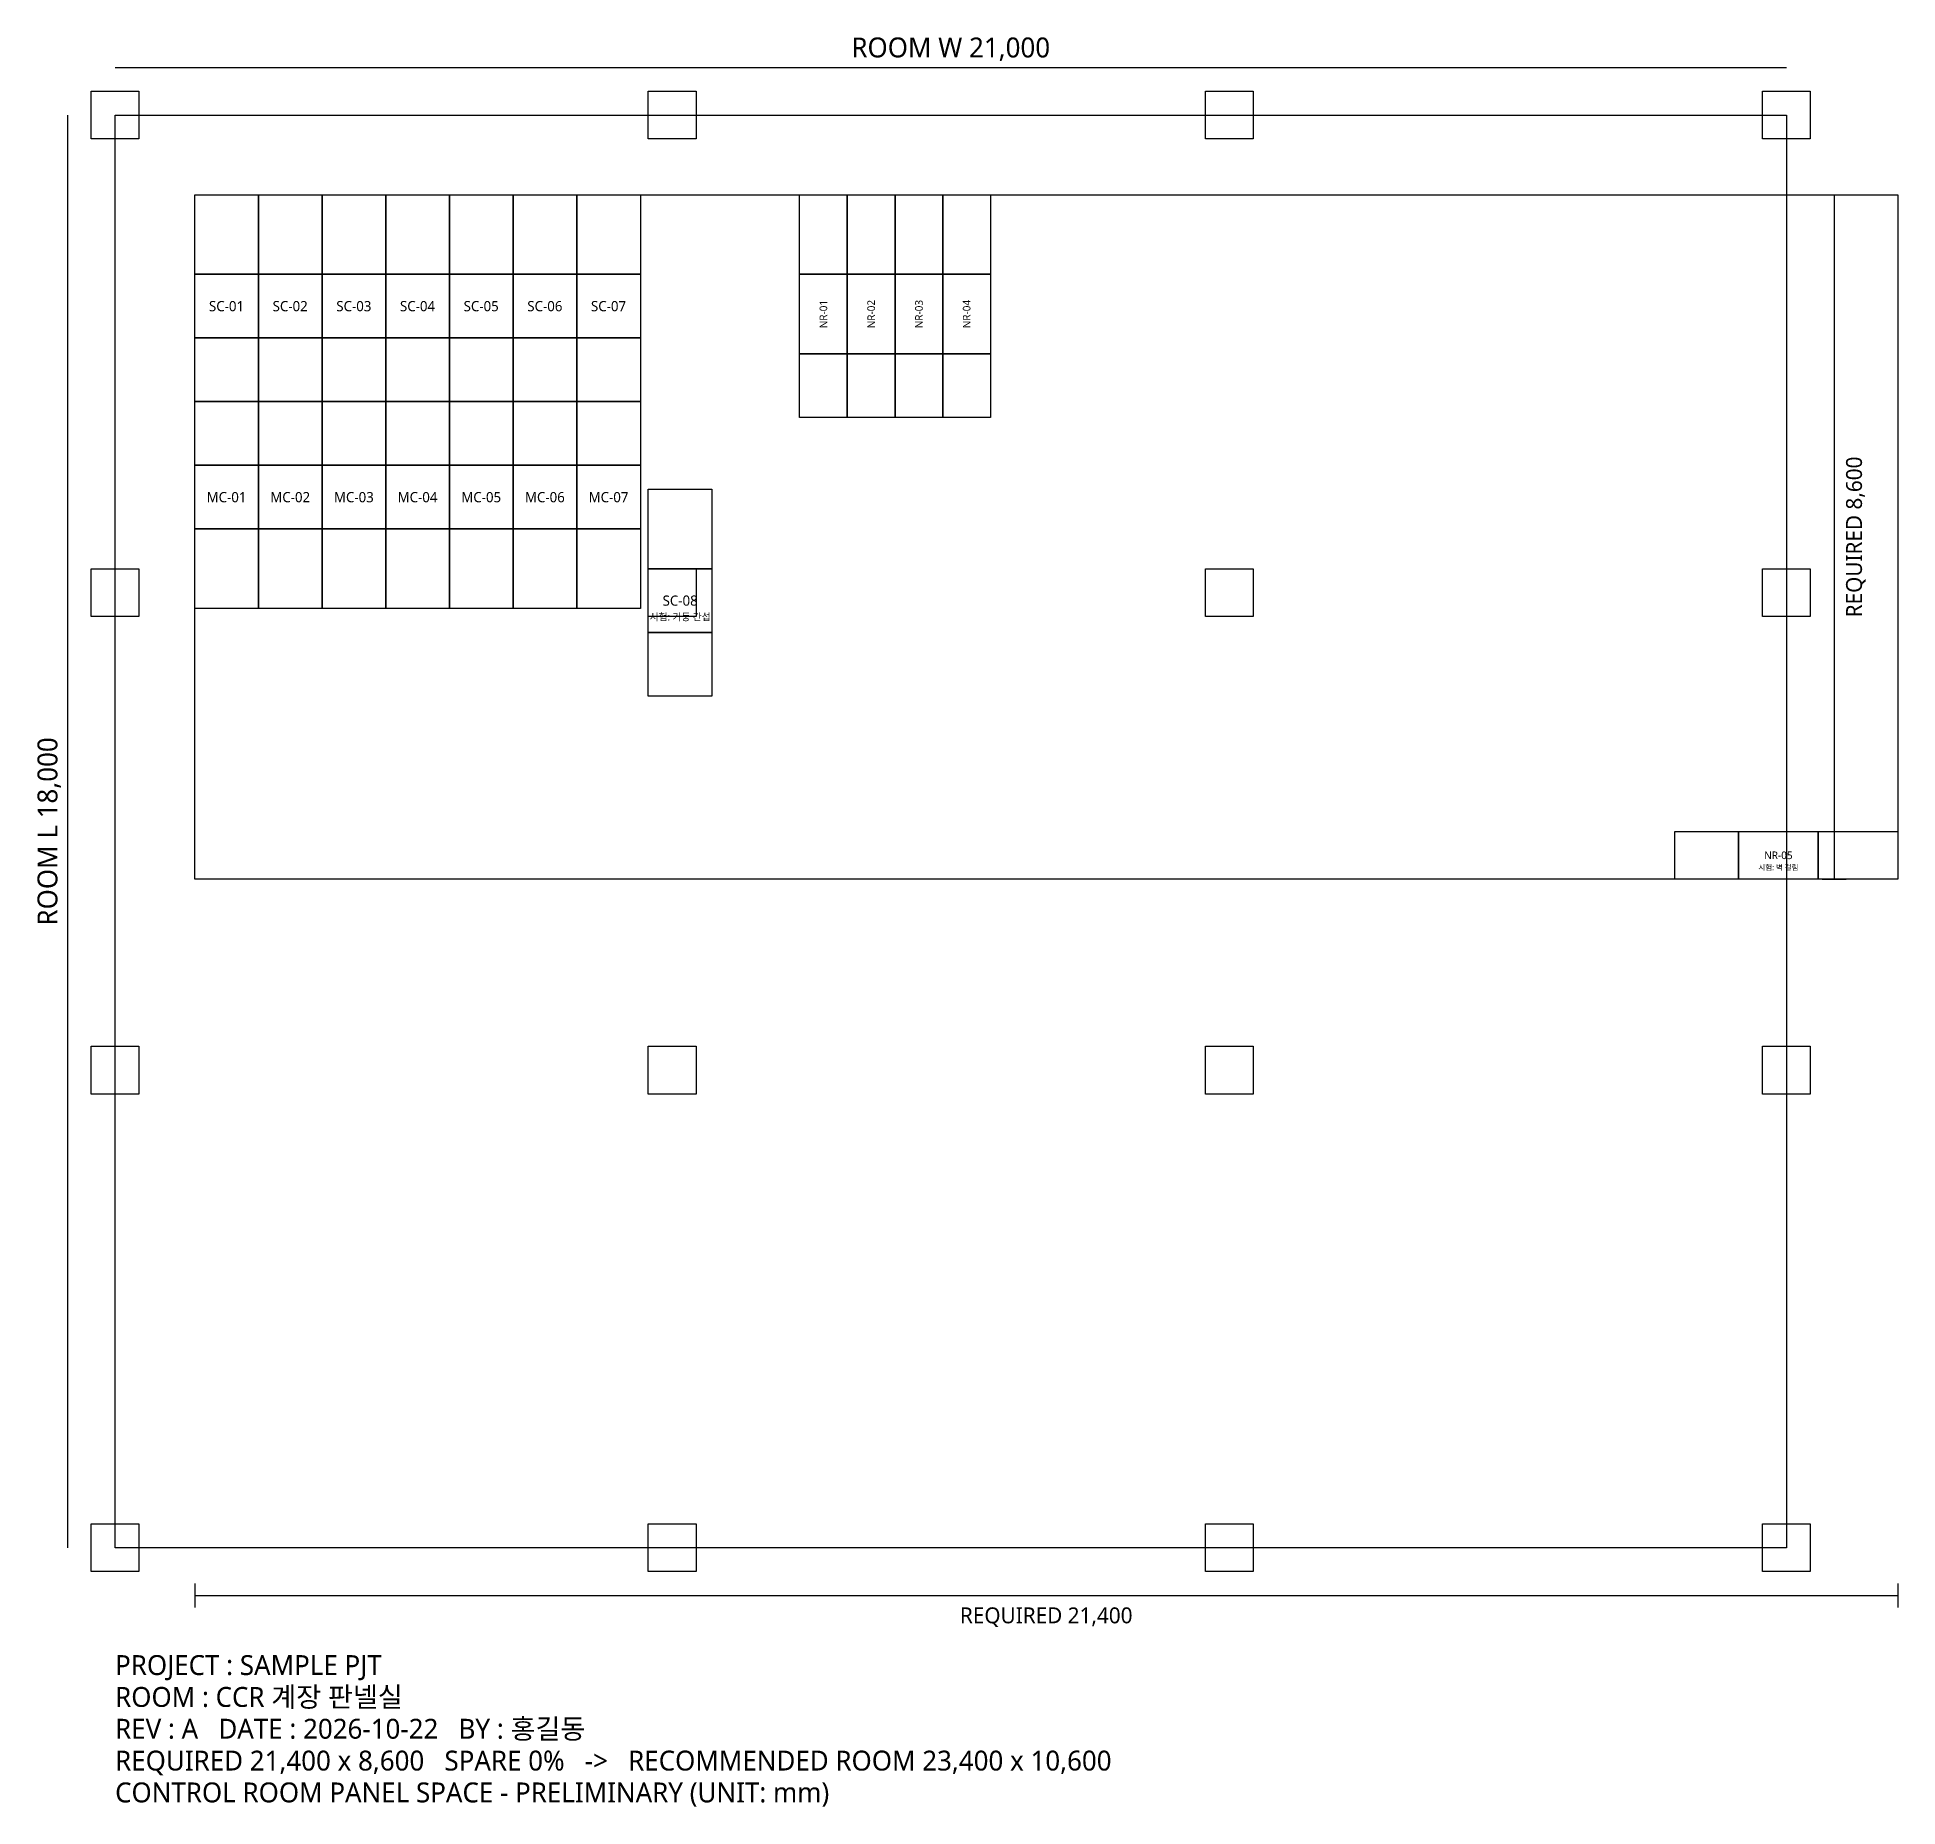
# Model space of a CAD drawing. Header units: millimetres. Extents: x -979 to 22400, y -3255 to 18979.
import ezdxf
from ezdxf.enums import TextEntityAlignment as Align

# ---------------------------------------------------------------- set-up
doc = ezdxf.new("R2010")
doc.units = ezdxf.units.MM
for name, color, linetype in [('CR-CLEARANCE', 30, 'CONTINUOUS'), ('CR-COLUMN', 8, 'CONTINUOUS'), ('CR-DIM', 3, 'CONTINUOUS'), ('CR-ENVELOPE', 6, 'CONTINUOUS'), ('CR-PANEL', 4, 'CONTINUOUS'), ('CR-PANEL-FRONT', 1, 'CONTINUOUS'), ('CR-ROOM', 7, 'CONTINUOUS'), ('CR-TEXT', 2, 'CONTINUOUS')]:
    doc.layers.add(name, color=color, linetype=linetype)
doc.styles.add('CR-KOR', font='malgun.ttf')

msp = doc.modelspace()

# ---------------------------------------------------------------- linework, layer by layer
at = {"layer": 'CR-CLEARANCE'}
for p, q in [((1000, 17000), (1800, 17000)), ((1000, 16000), (1000, 17000)), ((1800, 17000), (1800, 16000)), ((1800, 17000), (2600, 17000)), ((1800, 16000), (1800, 17000)), ((2600, 17000), (2600, 16000)), ((2600, 17000), (3400, 17000)), ((2600, 16000), (2600, 17000)), ((3400, 17000), (3400, 16000)), ((3400, 17000), (4200, 17000)), ((3400, 16000), (3400, 17000)), ((4200, 17000), (4200, 16000)), ((4200, 17000), (5000, 17000)), ((4200, 16000), (4200, 17000)), ((5000, 17000), (5000, 16000)), ((5000, 17000), (5800, 17000)), ((5000, 16000), (5000, 17000)), ((5800, 17000), (5800, 16000)), ((5800, 17000), (6600, 17000)), ((5800, 16000), (5800, 17000)), ((6600, 17000), (6600, 16000)), ((8600, 17000), (9200, 17000)), ((8600, 16000), (8600, 17000)), ((9200, 17000), (9200, 16000)), ((9200, 17000), (9800, 17000)), ((9200, 16000), (9200, 17000)), ((9800, 17000), (9800, 16000)), ((9800, 17000), (10400, 17000)), ((9800, 16000), (9800, 17000)), ((10400, 17000), (10400, 16000)), ((10400, 17000), (11000, 17000)), ((10400, 16000), (10400, 17000)), ((11000, 17000), (11000, 16000)), ((1800, 16000), (1000, 16000)), ((2600, 16000), (1800, 16000)), ((3400, 16000), (2600, 16000)), ((4200, 16000), (3400, 16000)), ((5000, 16000), (4200, 16000)), ((5800, 16000), (5000, 16000)), ((6600, 16000), (5800, 16000)), ((9200, 16000), (8600, 16000)), ((9800, 16000), (9200, 16000)), ((10400, 16000), (9800, 16000)), ((11000, 16000), (10400, 16000)), ((1000, 15200), (1800, 15200)), ((1000, 14400), (1000, 15200)), ((1800, 15200), (1800, 14400)), ((1800, 15200), (2600, 15200)), ((1800, 14400), (1800, 15200)), ((2600, 15200), (2600, 14400)), ((2600, 15200), (3400, 15200)), ((2600, 14400), (2600, 15200)), ((3400, 15200), (3400, 14400)), ((3400, 15200), (4200, 15200)), ((3400, 14400), (3400, 15200)), ((4200, 15200), (4200, 14400)), ((4200, 15200), (5000, 15200)), ((4200, 14400), (4200, 15200)), ((5000, 15200), (5000, 14400)), ((5000, 15200), (5800, 15200)), ((5000, 14400), (5000, 15200)), ((5800, 15200), (5800, 14400)), ((5800, 15200), (6600, 15200)), ((5800, 14400), (5800, 15200)), ((6600, 15200), (6600, 14400)), ((8600, 15000), (9200, 15000)), ((8600, 14200), (8600, 15000)), ((9200, 15000), (9200, 14200)), ((9200, 15000), (9800, 15000)), ((9200, 14200), (9200, 15000)), ((9800, 15000), (9800, 14200)), ((9800, 15000), (10400, 15000)), ((9800, 14200), (9800, 15000)), ((10400, 15000), (10400, 14200)), ((10400, 15000), (11000, 15000)), ((10400, 14200), (10400, 15000)), ((11000, 15000), (11000, 14200)), ((1800, 14400), (1000, 14400)), ((1000, 14400), (1800, 14400)), ((1000, 13600), (1000, 14400)), ((2600, 14400), (1800, 14400)), ((1800, 14400), (1800, 13600)), ((1800, 14400), (2600, 14400)), ((1800, 13600), (1800, 14400)), ((3400, 14400), (2600, 14400)), ((2600, 14400), (2600, 13600)), ((2600, 14400), (3400, 14400)), ((2600, 13600), (2600, 14400)), ((4200, 14400), (3400, 14400)), ((3400, 14400), (3400, 13600)), ((3400, 14400), (4200, 14400)), ((3400, 13600), (3400, 14400)), ((5000, 14400), (4200, 14400)), ((4200, 14400), (4200, 13600)), ((4200, 14400), (5000, 14400)), ((4200, 13600), (4200, 14400)), ((5800, 14400), (5000, 14400)), ((5000, 14400), (5000, 13600)), ((5000, 14400), (5800, 14400)), ((5000, 13600), (5000, 14400)), ((6600, 14400), (5800, 14400)), ((5800, 14400), (5800, 13600)), ((5800, 14400), (6600, 14400)), ((5800, 13600), (5800, 14400)), ((6600, 14400), (6600, 13600)), ((9200, 14200), (8600, 14200)), ((9800, 14200), (9200, 14200)), ((10400, 14200), (9800, 14200)), ((11000, 14200), (10400, 14200)), ((1800, 13600), (1000, 13600)), ((2600, 13600), (1800, 13600)), ((3400, 13600), (2600, 13600)), ((4200, 13600), (3400, 13600)), ((5000, 13600), (4200, 13600)), ((5800, 13600), (5000, 13600)), ((6600, 13600), (5800, 13600)), ((6700, 13300), (7500, 13300)), ((6700, 12300), (6700, 13300)), ((7500, 13300), (7500, 12300)), ((1000, 12800), (1800, 12800)), ((1000, 11800), (1000, 12800)), ((1800, 12800), (1800, 11800)), ((1800, 12800), (2600, 12800)), ((1800, 11800), (1800, 12800)), ((2600, 12800), (2600, 11800)), ((2600, 12800), (3400, 12800)), ((2600, 11800), (2600, 12800)), ((3400, 12800), (3400, 11800)), ((3400, 12800), (4200, 12800)), ((3400, 11800), (3400, 12800)), ((4200, 12800), (4200, 11800)), ((4200, 12800), (5000, 12800)), ((4200, 11800), (4200, 12800)), ((5000, 12800), (5000, 11800)), ((5000, 12800), (5800, 12800)), ((5000, 11800), (5000, 12800)), ((5800, 12800), (5800, 11800)), ((5800, 12800), (6600, 12800)), ((5800, 11800), (5800, 12800)), ((6600, 12800), (6600, 11800)), ((7500, 12300), (6700, 12300)), ((1800, 11800), (1000, 11800)), ((2600, 11800), (1800, 11800)), ((3400, 11800), (2600, 11800)), ((4200, 11800), (3400, 11800)), ((5000, 11800), (4200, 11800)), ((5800, 11800), (5000, 11800)), ((6600, 11800), (5800, 11800)), ((6700, 11500), (7500, 11500)), ((6700, 10700), (6700, 11500)), ((7500, 11500), (7500, 10700)), ((7500, 10700), (6700, 10700)), ((19600, 9000), (20400, 9000)), ((19600, 8400), (19600, 9000)), ((20400, 9000), (20400, 8400)), ((21400, 9000), (22400, 9000)), ((21400, 8400), (21400, 9000)), ((22400, 9000), (22400, 8400)), ((20400, 8400), (19600, 8400)), ((22400, 8400), (21400, 8400))]:
    msp.add_line(p, q, dxfattribs=at)
at = {"layer": 'CR-COLUMN'}
for p, q in [((-300, 18300), (300, 18300)), ((-300, 17700), (-300, 18300)), ((300, 18300), (300, 17700)), ((6700, 18300), (7300, 18300)), ((6700, 17700), (6700, 18300)), ((7300, 18300), (7300, 17700)), ((13700, 18300), (14300, 18300)), ((13700, 17700), (13700, 18300)), ((14300, 18300), (14300, 17700)), ((20700, 18300), (21300, 18300)), ((20700, 17700), (20700, 18300)), ((21300, 18300), (21300, 17700)), ((300, 17700), (-300, 17700)), ((7300, 17700), (6700, 17700)), ((14300, 17700), (13700, 17700)), ((21300, 17700), (20700, 17700)), ((-300, 12300), (300, 12300)), ((-300, 11700), (-300, 12300)), ((300, 12300), (300, 11700)), ((6700, 12300), (7300, 12300)), ((6700, 11700), (6700, 12300)), ((7300, 12300), (7300, 11700)), ((13700, 12300), (14300, 12300)), ((13700, 11700), (13700, 12300)), ((14300, 12300), (14300, 11700)), ((20700, 12300), (21300, 12300)), ((20700, 11700), (20700, 12300)), ((21300, 12300), (21300, 11700)), ((300, 11700), (-300, 11700)), ((7300, 11700), (6700, 11700)), ((14300, 11700), (13700, 11700)), ((21300, 11700), (20700, 11700)), ((-300, 6300), (300, 6300)), ((-300, 5700), (-300, 6300)), ((300, 6300), (300, 5700)), ((6700, 6300), (7300, 6300)), ((6700, 5700), (6700, 6300)), ((7300, 6300), (7300, 5700)), ((13700, 6300), (14300, 6300)), ((13700, 5700), (13700, 6300)), ((14300, 6300), (14300, 5700)), ((20700, 6300), (21300, 6300)), ((20700, 5700), (20700, 6300)), ((21300, 6300), (21300, 5700)), ((300, 5700), (-300, 5700)), ((7300, 5700), (6700, 5700)), ((14300, 5700), (13700, 5700)), ((21300, 5700), (20700, 5700)), ((-300, 300), (300, 300)), ((-300, -300), (-300, 300)), ((300, 300), (300, -300)), ((6700, 300), (7300, 300)), ((6700, -300), (6700, 300)), ((7300, 300), (7300, -300)), ((13700, 300), (14300, 300)), ((13700, -300), (13700, 300)), ((14300, 300), (14300, -300)), ((20700, 300), (21300, 300)), ((20700, -300), (20700, 300)), ((21300, 300), (21300, -300)), ((300, -300), (-300, -300)), ((7300, -300), (6700, -300)), ((14300, -300), (13700, -300)), ((21300, -300), (20700, -300))]:
    msp.add_line(p, q, dxfattribs=at)
at = {"layer": 'CR-DIM'}
for p, q in [((0, 18600), (21000, 18600)), ((-600, 18000), (-600, 0)), ((21450, 17000), (21750, 17000)), ((21600, 17000), (21600, 8400)), ((21450, 8400), (21750, 8400)), ((1000, -450), (1000, -750)), ((22400, -450), (22400, -750)), ((1000, -600), (22400, -600))]:
    msp.add_line(p, q, dxfattribs=at)
at = {"layer": 'CR-ENVELOPE'}
for p, q in [((1000, 17000), (22400, 17000)), ((1000, 8400), (1000, 17000)), ((22400, 17000), (22400, 8400)), ((22400, 8400), (1000, 8400))]:
    msp.add_line(p, q, dxfattribs=at)
at = {"layer": 'CR-PANEL'}
for p, q in [((1000, 16000), (1800, 16000)), ((1000, 15200), (1000, 16000)), ((1800, 16000), (1800, 15200)), ((1800, 16000), (2600, 16000)), ((1800, 15200), (1800, 16000)), ((2600, 16000), (2600, 15200)), ((2600, 16000), (3400, 16000)), ((2600, 15200), (2600, 16000)), ((3400, 16000), (3400, 15200)), ((3400, 16000), (4200, 16000)), ((3400, 15200), (3400, 16000)), ((4200, 16000), (4200, 15200)), ((4200, 16000), (5000, 16000)), ((4200, 15200), (4200, 16000)), ((5000, 16000), (5000, 15200)), ((5000, 16000), (5800, 16000)), ((5000, 15200), (5000, 16000)), ((5800, 16000), (5800, 15200)), ((5800, 16000), (6600, 16000)), ((5800, 15200), (5800, 16000)), ((6600, 16000), (6600, 15200)), ((8600, 16000), (9200, 16000)), ((8600, 15000), (8600, 16000)), ((9200, 16000), (9200, 15000)), ((9200, 16000), (9800, 16000)), ((9200, 15000), (9200, 16000)), ((9800, 16000), (9800, 15000)), ((9800, 16000), (10400, 16000)), ((9800, 15000), (9800, 16000)), ((10400, 16000), (10400, 15000)), ((10400, 16000), (11000, 16000)), ((10400, 15000), (10400, 16000)), ((11000, 16000), (11000, 15000)), ((1800, 15200), (1000, 15200)), ((2600, 15200), (1800, 15200)), ((3400, 15200), (2600, 15200)), ((4200, 15200), (3400, 15200)), ((5000, 15200), (4200, 15200)), ((5800, 15200), (5000, 15200)), ((6600, 15200), (5800, 15200)), ((9200, 15000), (8600, 15000)), ((9800, 15000), (9200, 15000)), ((10400, 15000), (9800, 15000)), ((11000, 15000), (10400, 15000)), ((1000, 13600), (1800, 13600)), ((1000, 12800), (1000, 13600)), ((1800, 13600), (1800, 12800)), ((1800, 13600), (2600, 13600)), ((1800, 12800), (1800, 13600)), ((2600, 13600), (2600, 12800)), ((2600, 13600), (3400, 13600)), ((2600, 12800), (2600, 13600)), ((3400, 13600), (3400, 12800)), ((3400, 13600), (4200, 13600)), ((3400, 12800), (3400, 13600)), ((4200, 13600), (4200, 12800)), ((4200, 13600), (5000, 13600)), ((4200, 12800), (4200, 13600)), ((5000, 13600), (5000, 12800)), ((5000, 13600), (5800, 13600)), ((5000, 12800), (5000, 13600)), ((5800, 13600), (5800, 12800)), ((5800, 13600), (6600, 13600)), ((5800, 12800), (5800, 13600)), ((6600, 13600), (6600, 12800)), ((1800, 12800), (1000, 12800)), ((2600, 12800), (1800, 12800)), ((3400, 12800), (2600, 12800)), ((4200, 12800), (3400, 12800)), ((5000, 12800), (4200, 12800)), ((5800, 12800), (5000, 12800)), ((6600, 12800), (5800, 12800)), ((6700, 12300), (7500, 12300)), ((6700, 11500), (6700, 12300)), ((7500, 12300), (7500, 11500)), ((7500, 11500), (6700, 11500)), ((20400, 9000), (21400, 9000)), ((20400, 8400), (20400, 9000)), ((21400, 9000), (21400, 8400)), ((21400, 8400), (20400, 8400))]:
    msp.add_line(p, q, dxfattribs=at)
at = {"layer": 'CR-PANEL-FRONT'}
for p, q in [((1000, 16000), (1800, 16000)), ((1800, 16000), (2600, 16000)), ((2600, 16000), (3400, 16000)), ((3400, 16000), (4200, 16000)), ((4200, 16000), (5000, 16000)), ((5000, 16000), (5800, 16000)), ((5800, 16000), (6600, 16000)), ((8600, 16000), (9200, 16000)), ((9200, 16000), (9800, 16000)), ((9800, 16000), (10400, 16000)), ((10400, 16000), (11000, 16000)), ((1000, 12800), (1800, 12800)), ((1800, 12800), (2600, 12800)), ((2600, 12800), (3400, 12800)), ((3400, 12800), (4200, 12800)), ((4200, 12800), (5000, 12800)), ((5000, 12800), (5800, 12800)), ((5800, 12800), (6600, 12800)), ((6700, 12300), (7500, 12300)), ((21400, 9000), (21400, 8400))]:
    msp.add_line(p, q, dxfattribs=at)
at = {"layer": 'CR-ROOM'}
for p, q in [((0, 18000), (21000, 18000)), ((0, 0), (0, 18000)), ((21000, 18000), (21000, 0)), ((21000, 0), (0, 0))]:
    msp.add_line(p, q, dxfattribs=at)

# ---------------------------------------------------------------- texts
at = {"layer": 'CR-DIM', "style": 'CR-KOR'}
for s, height, p in [('ROOM W 21,000', 250, (10500, 18850)), ('REQUIRED 21,400', 200, (11700, -850))]:
    msp.add_text(s, height=height, dxfattribs=at).set_placement(p, align=Align.MIDDLE_CENTER)
for s, height, p in [('REQUIRED 8,600', 200, (21850, 12700)), ('ROOM L 18,000', 250, (-850, 9000))]:
    msp.add_text(s, height=height, rotation=90, dxfattribs=at).set_placement(p, align=Align.MIDDLE_CENTER)
at = {"layer": 'CR-TEXT', "style": 'CR-KOR'}
for s, height, p in [('SC-01', 128, (1400, 15600)), ('SC-02', 128, (2200, 15600)), ('SC-03', 128, (3000, 15600)), ('SC-04', 128, (3800, 15600)), ('SC-05', 128, (4600, 15600)), ('SC-06', 128, (5400, 15600)), ('SC-07', 128, (6200, 15600)), ('MC-01', 128, (1400, 13200)), ('MC-02', 128, (2200, 13200)), ('MC-03', 128, (3000, 13200)), ('MC-04', 128, (3800, 13200)), ('MC-05', 128, (4600, 13200)), ('MC-06', 128, (5400, 13200)), ('MC-07', 128, (6200, 13200)), ('SC-08', 128, (7100, 11900)), ('시험: 기둥 간섭', 89.6, (7100, 11695)), ('NR-05', 96, (20900, 8700)), ('시험: 벽 걸림', 67.2, (20900, 8546))]:
    msp.add_text(s, height=height, dxfattribs=at).set_placement(p, align=Align.MIDDLE_CENTER)
for s, p in [('NR-02', (9500, 15500)), ('NR-03', (10100, 15500)), ('NR-04', (10700, 15500)), ('NR-01', (8900, 15500))]:
    msp.add_text(s, height=96, rotation=90, dxfattribs=at).set_placement(p, align=Align.MIDDLE_CENTER)
for s, p in [('PROJECT : SAMPLE PJT', (0, -1600)), ('ROOM : CCR 계장 판넬실', (0, -2000)), ('REV : A   DATE : 2026-10-22   BY : 홍길동', (0, -2400)), ('REQUIRED 21,400 x 8,600   SPARE 0%   ->   RECOMMENDED ROOM 23,400 x 10,600', (0, -2800)), ('CONTROL ROOM PANEL SPACE - PRELIMINARY (UNIT: mm)', (0, -3200))]:
    msp.add_text(s, height=250, dxfattribs=at).set_placement(p)

doc.saveas('drawing.dxf')
